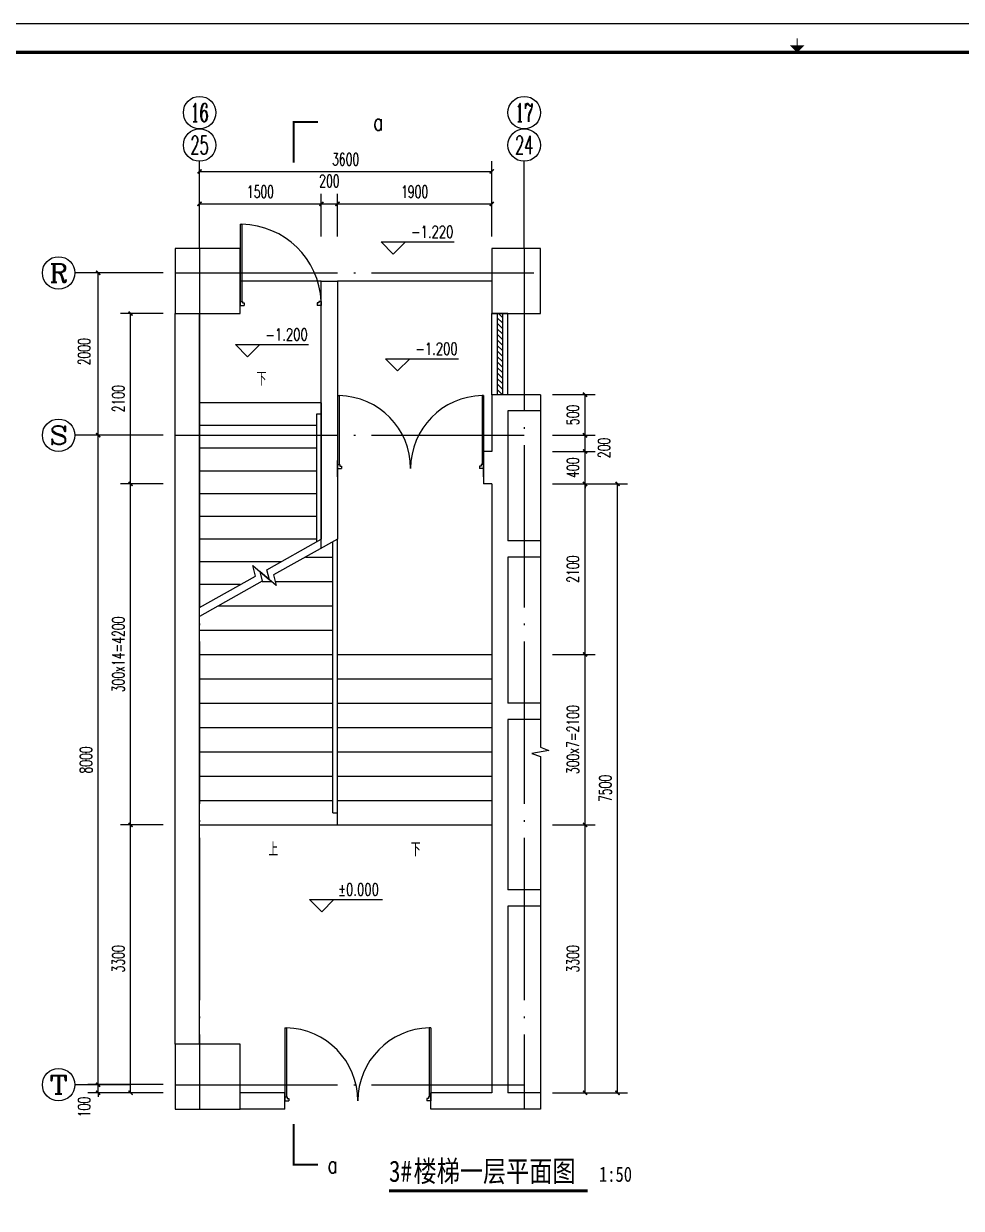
# Model space of a CAD drawing. Extents: x 239268 to 489116, y -316056 to -246175.
# Drawn here: x 430446 to 441999, y -260768 to -246175 of the extents above; entities that cross this region are included whole.
import ezdxf
from ezdxf.enums import TextEntityAlignment as Align

# ---------------------------------------------------------------- set-up
doc = ezdxf.new("R2010")
doc.units = 0
doc.header["$LTSCALE"] = 1000
doc.header["$MEASUREMENT"] = 0
doc.linetypes.add('DOTE', pattern=[2.42, 2, -0.2, 0.02, -0.2])
doc.layers.get('0').update_dxf_attribs({"linetype": 'CONTINUOUS'})
doc.layers.get('Defpoints').update_dxf_attribs({"color": 6, "linetype": 'CONTINUOUS'})
for name, color, linetype in [('A-墙线', 2, 'CONTINUOUS'), ('A-门', 167, 'CONTINUOUS'), ('AXIS', 3, 'CONTINUOUS'), ('AXIS_TEXT', 7, 'CONTINUOUS'), ('COLUMN', 2, 'CONTINUOUS'), ('DIM_ELEV', 3, 'CONTINUOUS'), ('DIM_SYMB', 3, 'CONTINUOUS'), ('DOTE', 26, 'DOTE'), ('PUB_TEXT', 7, 'CONTINUOUS'), ('STAIR', 4, 'CONTINUOUS'), ('WALL', 2, 'CONTINUOUS'), ('WINDOW', 4, 'CONTINUOUS'), ('图框', 85, 'CONTINUOUS')]:
    doc.layers.add(name, color=color, linetype=linetype)
doc.styles.add('_TCH_AXIS', font='COMPLEX', dxfattribs={"bigfont": 'GBCBIG'})
doc.styles.add('_TCH_DIM', font='SIMPLEX', dxfattribs={"bigfont": 'GBCBIG'})
doc.styles.add('_TCH_LABEL', font='COMPLEX', dxfattribs={"bigfont": 'GBCBIG'})
doc.styles.add('COMPLEX', font='COMPLEX')
doc.styles.add('DIM_FONT', font='SIMPLEX.shx', dxfattribs={"width": 0.65})
doc.styles.add('房间名称', font='SIMHEI.TTF', dxfattribs={"width": 0.8})
doc.dimstyles.new('DIMN50', dxfattribs={"dimscale": 0.5, "dimtxt": 300, "dimasz": 100, "dimexe": 250, "dimexo": 300, "dimgap": 150, "dimtad": 1, "dimdec": 0, "dimzin": 0, "dimdsep": 46, "dimtxsty": 'DIM_FONT', "dimblk": 'ARCHTICK', "dimcen": 0.09, "dimclrt": 7, "dimazin": 2, "dimtfac": 1, "dimtdec": 0, "dimtix": 1, "dimtmove": 2, "dimatfit": 3, "dimfxl": 0, "dimtolj": 1, "dimtzin": 0, "dimarcsym": 0})

# ---------------------------------------------------------------- blocks, each defined once
blk = doc.blocks.new('m1800')
at = {"layer": 'A-墙线'}
for p, q in [((-900, -100), (-900, 100)), ((900, -100), (900, 100))]:
    blk.add_line(p, q, dxfattribs=at)
at = {"layer": 'A-门'}
for p, q in [((-900, 900), (-900, 0)), ((-900, 900), (-880, 900)), ((-880, 900), (-880, 50)), ((880, 900), (880, 50)), ((900, 900), (880, 900)), ((900, 900), (900, 0)), ((-900, 50), (-870, 50)), ((-900, 0), (-850, 0)), ((-870, 50), (-870, 30)), ((-870, 30), (-850, 30)), ((-850, 30), (-850, 0)), ((850, 30), (850, 0)), ((870, 30), (850, 30)), ((900, 0), (850, 0)), ((870, 50), (870, 30)), ((900, 50), (870, 50))]:
    blk.add_line(p, q, dxfattribs=at)
for centre, start, end in [((-900, 0), 0, 88.7267), ((900, 0), 91.2733, 180)]:
    blk.add_arc(centre, 900, start, end, dxfattribs=at)
blk = doc.blocks.new('m1000')
at = {"layer": 'A-墙线'}
for p, q in [((0, 0), (0, 200)), ((1000, 0), (1000, 200))]:
    blk.add_line(p, q, dxfattribs=at)
at = {"layer": 'A-门'}
for p, q in [((0, 1100), (0, 100)), ((0, 1100), (20, 1100)), ((20, 1100), (20, 150)), ((0, 150), (30, 150)), ((30, 150), (30, 130)), ((970, 150), (970, 130)), ((1000, 150), (970, 150)), ((1000, 150), (1000, 100)), ((0, 100), (50, 100)), ((30, 130), (50, 130)), ((50, 130), (50, 100)), ((950, 130), (950, 100)), ((970, 130), (950, 130)), ((1000, 100), (950, 100))]:
    blk.add_line(p, q, dxfattribs=at)
blk.add_arc((0, 100), 1000, 2.866, 88.854, dxfattribs=at)
blk = doc.blocks.new('$WINLIB2D$00000039')
at = {"color": 0}
for p, q in [((0.5, 0.5), (-0.5, 0.5)), ((-0.5, 0.167), (0.5, 0.167)), ((-0.384, -0.167), (-0.448, 0.167)), ((-0.316, -0.167), (-0.38, 0.167)), ((-0.248, -0.167), (-0.312, 0.167)), ((-0.18, -0.167), (-0.244, 0.167)), ((-0.112, -0.167), (-0.176, 0.167)), ((-0.044, -0.167), (-0.108, 0.167)), ((0.024, -0.167), (-0.04, 0.167)), ((0.092, -0.167), (0.028, 0.167)), ((0.16, -0.167), (0.096, 0.167)), ((0.228, -0.167), (0.164, 0.167)), ((0.296, -0.167), (0.232, 0.167)), ((0.364, -0.167), (0.3, 0.167)), ((0.432, -0.167), (0.368, 0.167)), ((0.5, -0.167), (0.436, 0.167)), ((-0.452, -0.167), (-0.5, 0.084)), ((-0.5, -0.167), (0.5, -0.167)), ((0.5, -0.5), (-0.5, -0.5))]:
    blk.add_line(p, q, dxfattribs=at)
blk = doc.blocks.new('BC08')
at = {"layer": 'WALL'}
for p, q in [((-500, 200), (-500, 0)), ((500, 200), (500, 0))]:
    blk.add_line(p, q, dxfattribs=at)
at = {"layer": 'WINDOW', "xscale": 1000, "yscale": -200, "zscale": 1000}
blk.add_blockref('$WINLIB2D$00000039', (0, 100), dxfattribs=at)
blk = doc.blocks.new('TJAD_TK_A0')
at = {"layer": '图框'}
blk.add_line((2162, 399.3), (973, 399.3), dxfattribs=at)
at = {"layer": '图框', "const_width": 0.3}
blk.add_lwpolyline([(1567.5, 391.74), (1567.5, 394.24)], dxfattribs=at)
at = {"layer": '图框', "const_width": 1.2}
blk.add_lwpolyline([(2152, -431.7), (2152, 389.3), (998, 389.3), (998, -431.7)], close=True, dxfattribs=at)
at = {"layer": '图框'}
blk.add_solid([(1565, 391.74), (1570, 391.74), (1567.5, 389.24)], dxfattribs=at)
blk = doc.blocks.new('_ArchTick')
at = {"color": 0, "linetype": 'ByBlock', "const_width": 0.4}
blk.add_lwpolyline([(-0.5, -0.5), (0.5, 0.5)], dxfattribs=at)
blk = doc.blocks.new('*D116')
at = {"layer": 'AXIS', "color": 0, "lineweight": -2}
for p, q in [((432163, -259245), (431238, -259245)), ((431363, -259245), (431363, -259195)), ((431363, -259345), (431363, -259245)), ((432163, -259345), (431238, -259345)), ((431363, -259345), (431363, -259395))]:
    blk.add_line(p, q, dxfattribs=at)
at = {"layer": 'Defpoints', "color": 0}
for p in [(431363, -259245), (432313, -259245), (432313, -259345)]:
    blk.add_point(p, dxfattribs=at)
at = {"layer": 'AXIS', "color": 0, "lineweight": -2, "xscale": 50, "yscale": 50, "zscale": 50}
for p, rotation in [((431363, -259245), 270), ((431363, -259345), 90)]:
    blk.add_blockref('_ArchTick', p, dxfattribs=dict(at, rotation=rotation))
at = {"layer": 'AXIS', "color": 7, "insert": (431191, -259520), "char_height": 150, "attachment_point": 5, "rotation": 90, "style": 'DIM_FONT'}
blk.add_mtext('\\A1;100', dxfattribs=at)
blk = doc.blocks.new('*D117')
at = {"layer": 'AXIS', "color": 0, "lineweight": -2}
for p, q in [((432163, -251245), (431238, -251245)), ((431363, -259245), (431363, -251245)), ((432163, -259245), (431238, -259245))]:
    blk.add_line(p, q, dxfattribs=at)
at = {"layer": 'Defpoints', "color": 0}
for p in [(431363, -251245), (432313, -251245), (432313, -259245)]:
    blk.add_point(p, dxfattribs=at)
at = {"layer": 'AXIS', "color": 0, "lineweight": -2, "xscale": 50, "yscale": 50, "zscale": 50}
for p, rotation in [((431363, -251245), 90), ((431363, -259245), 270)]:
    blk.add_blockref('_ArchTick', p, dxfattribs=dict(at, rotation=rotation))
at = {"layer": 'AXIS', "color": 7, "insert": (431213, -255245), "char_height": 150, "attachment_point": 5, "rotation": 90, "style": 'DIM_FONT'}
blk.add_mtext('\\A1;8000', dxfattribs=at)
blk = doc.blocks.new('*D118')
at = {"layer": 'AXIS', "color": 0, "lineweight": -2}
for p, q in [((432163, -249245), (431238, -249245)), ((431363, -251245), (431363, -249245)), ((432163, -251245), (431238, -251245))]:
    blk.add_line(p, q, dxfattribs=at)
at = {"layer": 'Defpoints', "color": 0}
for p in [(431363, -249245), (432313, -249245), (432313, -251245)]:
    blk.add_point(p, dxfattribs=at)
at = {"layer": 'AXIS', "color": 0, "lineweight": -2, "xscale": 50, "yscale": 50, "zscale": 50}
for p, rotation in [((431363, -249245), 90), ((431363, -251245), 270)]:
    blk.add_blockref('_ArchTick', p, dxfattribs=dict(at, rotation=rotation))
at = {"layer": 'AXIS', "color": 7, "insert": (431191, -250216), "char_height": 150, "attachment_point": 5, "rotation": 90, "style": 'DIM_FONT'}
blk.add_mtext('\\A1;2000', dxfattribs=at)
blk = doc.blocks.new('*D281')
at = {"layer": 'AXIS', "color": 0, "lineweight": -2}
for p, q in [((432163, -256045), (431638, -256045)), ((431763, -259345), (431763, -256045)), ((432163, -259345), (431638, -259345))]:
    blk.add_line(p, q, dxfattribs=at)
at = {"layer": 'Defpoints', "color": 0}
for p in [(431763, -256045), (432313, -256045), (432313, -259345)]:
    blk.add_point(p, dxfattribs=at)
at = {"layer": 'AXIS', "color": 0, "lineweight": -2, "xscale": 50, "yscale": 50, "zscale": 50}
for p, rotation in [((431763, -256045), 90), ((431763, -259345), 270)]:
    blk.add_blockref('_ArchTick', p, dxfattribs=dict(at, rotation=rotation))
at = {"layer": 'AXIS', "color": 7, "insert": (431613, -257695), "char_height": 150, "attachment_point": 5, "rotation": 90, "style": 'DIM_FONT'}
blk.add_mtext('\\A1;3300', dxfattribs=at)
blk = doc.blocks.new('*D282')
at = {"layer": 'AXIS', "color": 0, "lineweight": -2}
for p, q in [((432163, -251845), (431638, -251845)), ((431763, -256045), (431763, -251845)), ((432163, -256045), (431638, -256045))]:
    blk.add_line(p, q, dxfattribs=at)
at = {"layer": 'Defpoints', "color": 0}
for p in [(431763, -251845), (432313, -251845), (432313, -256045)]:
    blk.add_point(p, dxfattribs=at)
at = {"layer": 'AXIS', "color": 0, "lineweight": -2, "xscale": 50, "yscale": 50, "zscale": 50}
for p, rotation in [((431763, -251845), 90), ((431763, -256045), 270)]:
    blk.add_blockref('_ArchTick', p, dxfattribs=dict(at, rotation=rotation))
at = {"layer": 'AXIS', "color": 7, "insert": (431613, -253945), "char_height": 150, "attachment_point": 5, "rotation": 90, "style": 'DIM_FONT'}
blk.add_mtext('\\A1;300x14=4200', dxfattribs=at)
blk = doc.blocks.new('*D283')
at = {"layer": 'AXIS', "color": 0, "lineweight": -2}
for p, q in [((432163, -249745), (431638, -249745)), ((431763, -251845), (431763, -249745)), ((432163, -251845), (431638, -251845))]:
    blk.add_line(p, q, dxfattribs=at)
at = {"layer": 'Defpoints', "color": 0}
for p in [(431763, -249745), (432313, -249745), (432313, -251845)]:
    blk.add_point(p, dxfattribs=at)
at = {"layer": 'AXIS', "color": 0, "lineweight": -2, "xscale": 50, "yscale": 50, "zscale": 50}
for p, rotation in [((431763, -249745), 90), ((431763, -251845), 270)]:
    blk.add_blockref('_ArchTick', p, dxfattribs=dict(at, rotation=rotation))
at = {"layer": 'AXIS', "color": 7, "insert": (431613, -250795), "char_height": 150, "attachment_point": 5, "rotation": 90, "style": 'DIM_FONT'}
blk.add_mtext('\\A1;2100', dxfattribs=at)
blk = doc.blocks.new('*D300')
at = {"layer": 'AXIS', "color": 0, "lineweight": -2}
for p, q in [((436963, -256045), (437488, -256045)), ((437363, -259345), (437363, -256045)), ((436963, -259345), (437488, -259345))]:
    blk.add_line(p, q, dxfattribs=at)
at = {"layer": 'Defpoints', "color": 0}
for p in [(436813, -256045), (437363, -256045), (436813, -259345)]:
    blk.add_point(p, dxfattribs=at)
at = {"layer": 'AXIS', "color": 0, "lineweight": -2, "xscale": 50, "yscale": 50, "zscale": 50}
for p, rotation in [((437363, -256045), 90), ((437363, -259345), 270)]:
    blk.add_blockref('_ArchTick', p, dxfattribs=dict(at, rotation=rotation))
at = {"layer": 'AXIS', "color": 7, "insert": (437213, -257695), "char_height": 150, "attachment_point": 5, "rotation": 90, "style": 'DIM_FONT'}
blk.add_mtext('\\A1;3300', dxfattribs=at)
blk = doc.blocks.new('*D301')
at = {"layer": 'AXIS', "color": 0, "lineweight": -2}
for p, q in [((436963, -253945), (437488, -253945)), ((437363, -256045), (437363, -253945)), ((436963, -256045), (437488, -256045))]:
    blk.add_line(p, q, dxfattribs=at)
at = {"layer": 'Defpoints', "color": 0}
for p in [(436813, -253945), (437363, -253945), (436813, -256045)]:
    blk.add_point(p, dxfattribs=at)
at = {"layer": 'AXIS', "color": 0, "lineweight": -2, "xscale": 50, "yscale": 50, "zscale": 50}
for p, rotation in [((437363, -253945), 90), ((437363, -256045), 270)]:
    blk.add_blockref('_ArchTick', p, dxfattribs=dict(at, rotation=rotation))
at = {"layer": 'AXIS', "color": 7, "insert": (437213, -254995), "char_height": 150, "attachment_point": 5, "rotation": 90, "style": 'DIM_FONT'}
blk.add_mtext('\\A1;300x7=2100', dxfattribs=at)
blk = doc.blocks.new('*D302')
at = {"layer": 'AXIS', "color": 0, "lineweight": -2}
for p, q in [((436963, -251845), (437488, -251845)), ((437363, -253945), (437363, -251845)), ((436963, -253945), (437488, -253945))]:
    blk.add_line(p, q, dxfattribs=at)
at = {"layer": 'Defpoints', "color": 0}
for p in [(436813, -251845), (437363, -251845), (436813, -253945)]:
    blk.add_point(p, dxfattribs=at)
at = {"layer": 'AXIS', "color": 0, "lineweight": -2, "xscale": 50, "yscale": 50, "zscale": 50}
for p, rotation in [((437363, -251845), 90), ((437363, -253945), 270)]:
    blk.add_blockref('_ArchTick', p, dxfattribs=dict(at, rotation=rotation))
at = {"layer": 'AXIS', "color": 7, "insert": (437213, -252895), "char_height": 150, "attachment_point": 5, "rotation": 90, "style": 'DIM_FONT'}
blk.add_mtext('\\A1;2100', dxfattribs=at)
blk = doc.blocks.new('*D303')
at = {"layer": 'AXIS', "color": 0, "lineweight": -2}
for p, q in [((437363, -251445), (437363, -251395)), ((436963, -251445), (437488, -251445)), ((437363, -251845), (437363, -251445)), ((436963, -251845), (437488, -251845)), ((437363, -251845), (437363, -251895))]:
    blk.add_line(p, q, dxfattribs=at)
at = {"layer": 'Defpoints', "color": 0}
for p in [(436813, -251445), (437363, -251445), (436813, -251845)]:
    blk.add_point(p, dxfattribs=at)
at = {"layer": 'AXIS', "color": 0, "lineweight": -2, "xscale": 50, "yscale": 50, "zscale": 50}
for p, rotation in [((437363, -251445), 270), ((437363, -251845), 90)]:
    blk.add_blockref('_ArchTick', p, dxfattribs=dict(at, rotation=rotation))
at = {"layer": 'AXIS', "color": 7, "insert": (437213, -251645), "char_height": 150, "attachment_point": 5, "rotation": 90, "style": 'DIM_FONT'}
blk.add_mtext('\\A1;400', dxfattribs=at)
blk = doc.blocks.new('*D304')
at = {"layer": 'AXIS', "color": 0, "lineweight": -2}
for p, q in [((436963, -251245), (437488, -251245)), ((437363, -251445), (437363, -251245)), ((436963, -251445), (437488, -251445))]:
    blk.add_line(p, q, dxfattribs=at)
at = {"layer": 'Defpoints', "color": 0}
for p in [(436813, -251245), (437363, -251245), (436813, -251445)]:
    blk.add_point(p, dxfattribs=at)
at = {"layer": 'AXIS', "color": 0, "lineweight": -2, "xscale": 50, "yscale": 50, "zscale": 50}
for p, rotation in [((437363, -251245), 90), ((437363, -251445), 270)]:
    blk.add_blockref('_ArchTick', p, dxfattribs=dict(at, rotation=rotation))
at = {"layer": 'AXIS', "color": 7, "insert": (437598, -251401), "char_height": 150, "attachment_point": 5, "rotation": 90, "style": 'DIM_FONT'}
blk.add_mtext('\\A1;200', dxfattribs=at)
blk = doc.blocks.new('*D305')
at = {"layer": 'AXIS', "color": 0, "lineweight": -2}
for p, q in [((436963, -250745), (437488, -250745)), ((437363, -251245), (437363, -250745)), ((436963, -251245), (437488, -251245))]:
    blk.add_line(p, q, dxfattribs=at)
at = {"layer": 'Defpoints', "color": 0}
for p in [(436813, -250745), (437363, -250745), (436813, -251245)]:
    blk.add_point(p, dxfattribs=at)
at = {"layer": 'AXIS', "color": 0, "lineweight": -2, "xscale": 50, "yscale": 50, "zscale": 50}
for p, rotation in [((437363, -250745), 90), ((437363, -251245), 270)]:
    blk.add_blockref('_ArchTick', p, dxfattribs=dict(at, rotation=rotation))
at = {"layer": 'AXIS', "color": 7, "insert": (437213, -250995), "char_height": 150, "attachment_point": 5, "rotation": 90, "style": 'DIM_FONT'}
blk.add_mtext('\\A1;500', dxfattribs=at)
blk = doc.blocks.new('*D306')
at = {"layer": 'AXIS', "color": 0, "lineweight": -2}
for p, q in [((436963, -251845), (437888, -251845)), ((437763, -259345), (437763, -251845)), ((436963, -259345), (437888, -259345))]:
    blk.add_line(p, q, dxfattribs=at)
at = {"layer": 'Defpoints', "color": 0}
for p in [(436813, -251845), (437763, -251845), (436813, -259345)]:
    blk.add_point(p, dxfattribs=at)
at = {"layer": 'AXIS', "color": 0, "lineweight": -2, "xscale": 50, "yscale": 50, "zscale": 50}
for p, rotation in [((437763, -251845), 90), ((437763, -259345), 270)]:
    blk.add_blockref('_ArchTick', p, dxfattribs=dict(at, rotation=rotation))
at = {"layer": 'AXIS', "color": 7, "insert": (437613, -255595), "char_height": 150, "attachment_point": 5, "rotation": 90, "style": 'DIM_FONT'}
blk.add_mtext('\\A1;7500', dxfattribs=at)
blk = doc.blocks.new('*D307')
at = {"layer": 'AXIS', "color": 0, "lineweight": -2}
for p, q in [((432613, -248383), (432613, -247870)), ((436213, -248383), (436213, -247870)), ((432613, -247995), (436213, -247995))]:
    blk.add_line(p, q, dxfattribs=at)
at = {"layer": 'Defpoints', "color": 0}
for p in [(436213, -247995), (432613, -248533), (436213, -248533)]:
    blk.add_point(p, dxfattribs=at)
at = {"layer": 'AXIS', "color": 0, "lineweight": -2, "xscale": 50, "yscale": 50, "zscale": 50, "rotation": 180}
blk.add_blockref('_ArchTick', (432613, -247995), dxfattribs=at)
at = {"layer": 'AXIS', "color": 0, "lineweight": -2, "xscale": 50, "yscale": 50, "zscale": 50}
blk.add_blockref('_ArchTick', (436213, -247995), dxfattribs=at)
at = {"layer": 'AXIS', "color": 7, "insert": (434413, -247845), "char_height": 150, "attachment_point": 5, "style": 'DIM_FONT'}
blk.add_mtext('\\A1;3600', dxfattribs=at)
blk = doc.blocks.new('*D308')
at = {"layer": 'AXIS', "color": 0, "lineweight": -2}
for p, q in [((432613, -248795), (432613, -248270)), ((434113, -248795), (434113, -248270)), ((432613, -248395), (434113, -248395))]:
    blk.add_line(p, q, dxfattribs=at)
at = {"layer": 'Defpoints', "color": 0}
for p in [(434113, -248395), (432613, -248945), (434113, -248945)]:
    blk.add_point(p, dxfattribs=at)
at = {"layer": 'AXIS', "color": 0, "lineweight": -2, "xscale": 50, "yscale": 50, "zscale": 50, "rotation": 180}
blk.add_blockref('_ArchTick', (432613, -248395), dxfattribs=at)
at = {"layer": 'AXIS', "color": 0, "lineweight": -2, "xscale": 50, "yscale": 50, "zscale": 50}
blk.add_blockref('_ArchTick', (434113, -248395), dxfattribs=at)
at = {"layer": 'AXIS', "color": 7, "insert": (433363, -248245), "char_height": 150, "attachment_point": 5, "style": 'DIM_FONT'}
blk.add_mtext('\\A1;1500', dxfattribs=at)
blk = doc.blocks.new('*D309')
at = {"layer": 'AXIS', "color": 0, "lineweight": -2}
for p, q in [((434113, -248795), (434113, -248270)), ((434313, -248795), (434313, -248270)), ((434113, -248395), (434313, -248395))]:
    blk.add_line(p, q, dxfattribs=at)
at = {"layer": 'Defpoints', "color": 0}
for p in [(434313, -248395), (434113, -248945), (434313, -248945)]:
    blk.add_point(p, dxfattribs=at)
at = {"layer": 'AXIS', "color": 0, "lineweight": -2, "xscale": 50, "yscale": 50, "zscale": 50, "rotation": 180}
blk.add_blockref('_ArchTick', (434113, -248395), dxfattribs=at)
at = {"layer": 'AXIS', "color": 0, "lineweight": -2, "xscale": 50, "yscale": 50, "zscale": 50}
blk.add_blockref('_ArchTick', (434313, -248395), dxfattribs=at)
at = {"layer": 'AXIS', "color": 7, "insert": (434213, -248112), "char_height": 150, "attachment_point": 5, "style": 'DIM_FONT'}
blk.add_mtext('\\A1;200', dxfattribs=at)
blk = doc.blocks.new('*D310')
at = {"layer": 'AXIS', "color": 0, "lineweight": -2}
for p, q in [((434313, -248795), (434313, -248270)), ((436213, -248795), (436213, -248270)), ((434313, -248395), (436213, -248395))]:
    blk.add_line(p, q, dxfattribs=at)
at = {"layer": 'Defpoints', "color": 0}
for p in [(436213, -248395), (434313, -248945), (436213, -248945)]:
    blk.add_point(p, dxfattribs=at)
at = {"layer": 'AXIS', "color": 0, "lineweight": -2, "xscale": 50, "yscale": 50, "zscale": 50, "rotation": 180}
blk.add_blockref('_ArchTick', (434313, -248395), dxfattribs=at)
at = {"layer": 'AXIS', "color": 0, "lineweight": -2, "xscale": 50, "yscale": 50, "zscale": 50}
blk.add_blockref('_ArchTick', (436213, -248395), dxfattribs=at)
at = {"layer": 'AXIS', "color": 7, "insert": (435263, -248245), "char_height": 150, "attachment_point": 5, "style": 'DIM_FONT'}
blk.add_mtext('\\A1;1900', dxfattribs=at)
blk = doc.blocks.new('_AXISO')
blk.add_circle((0, 0), 0.5)
at = {"layer": 'AXIS_TEXT', "style": 'COMPLEX', "width": 1.041667}
blk.add_attdef('A', text='', height=0.56, dxfattribs=at).set_placement((-0.25, -0.28), (0.25, -0.28), align=Align.FIT)

msp = doc.modelspace()

# ---------------------------------------------------------------- linework, layer by layer
at = {"layer": 'A-墙线'}
for p, q in [((434113.3, -252636.4), (434113.3, -249345.5)), ((434113.3, -249345.5), (434313.3, -249345.5)), ((434313.3, -249345.5), (434313.3, -252524.4)), ((432313.3, -258745.5), (432313.3, -249745.5)), ((432613.3, -258745.5), (432613.3, -249745.5)), ((436213.3, -250745.5), (436213.3, -251445.5)), ((436813.3, -250745.5), (436213.3, -250745.5)), ((436413.3, -250945.5), (436413.3, -252545.5)), ((436813.3, -250945.5), (436413.3, -250945.5)), ((436113.3, -251445.5), (436113.3, -251845.5)), ((436213.3, -251445.5), (436113.3, -251445.5)), ((436213.3, -251845.5), (436113.3, -251845.5)), ((436213.3, -251845.5), (436213.3, -259345.5)), ((436813.3, -252545.5), (436413.3, -252545.5)), ((436413.3, -252745.5), (436413.3, -254545.5)), ((436813.3, -252745.5), (436413.3, -252745.5)), ((436813.3, -254545.5), (436413.3, -254545.5)), ((436413.3, -254745.5), (436413.3, -256845.5)), ((436813.3, -254745.5), (436413.3, -254745.5)), ((436813.3, -256845.5), (436413.3, -256845.5)), ((436413.3, -257045.5), (436413.3, -259345.5)), ((436813.3, -257045.5), (436413.3, -257045.5)), ((433663.3, -259345.5), (433113.3, -259345.5)), ((436213.3, -259345.5), (435463.3, -259345.5)), ((436813.3, -259345.5), (436413.3, -259345.5)), ((433663.3, -259545.5), (433113.3, -259545.5)), ((436813.3, -259545.5), (435463.3, -259545.5))]:
    msp.add_line(p, q, dxfattribs=at)
at = {"layer": 'A-门'}
for p, q in [((434113.3, -249345.5), (433113.3, -249345.5)), ((436213.3, -249345.5), (434313.3, -249345.5))]:
    msp.add_line(p, q, dxfattribs=at)
at = {"layer": 'AXIS'}
for p, q in [((432613.3, -247470.5), (432613.3, -247470.5)), ((436613.3, -247470.5), (436613.3, -247470.5)), ((432613.3, -248945.5), (432613.3, -247870.5)), ((436613.3, -248945.5), (436613.3, -247870.5)), ((431763.3, -249245.5), (431075.8, -249245.5)), ((431763.3, -251245.5), (431075.8, -251245.5)), ((431763.3, -259245.5), (431075.8, -259245.5))]:
    msp.add_line(p, q, dxfattribs=at)
at = {"layer": 'COLUMN'}
for p, q in [((433113.3, -248945.5), (432313.3, -248945.5)), ((432313.3, -248945.5), (432313.3, -249745.5)), ((433113.3, -249745.5), (433113.3, -248945.5)), ((436813.3, -248945.5), (436213.3, -248945.5)), ((436213.3, -248945.5), (436213.3, -249745.5)), ((436813.3, -249745.5), (436813.3, -248945.5)), ((432313.3, -249745.5), (433113.3, -249745.5)), ((436213.3, -249745.5), (436813.3, -249745.5)), ((433113.3, -258745.5), (432313.3, -258745.5)), ((432313.3, -258745.5), (432313.3, -259545.5)), ((433113.3, -259545.5), (433113.3, -258745.5)), ((432313.3, -259545.5), (433113.3, -259545.5))]:
    msp.add_line(p, q, dxfattribs=at)
at = {"layer": 'DIM_ELEV'}
for p, q in [((434999.2, -249013.1), (434849.2, -248863.1)), ((434849.2, -248863.1), (435749.2, -248863.1)), ((434999.2, -249013.1), (435149.2, -248863.1)), ((433204.5, -250278.6), (433054.5, -250128.6)), ((433054.5, -250128.6), (433954.5, -250128.6)), ((433204.5, -250278.6), (433354.5, -250128.6)), ((435052.3, -250453.4), (434902.3, -250303.4)), ((434902.3, -250303.4), (435802.3, -250303.4)), ((435052.3, -250453.4), (435202.3, -250303.4)), ((434118.9, -257115.2), (433968.9, -256965.2)), ((433968.9, -256965.2), (434868.9, -256965.2)), ((434118.9, -257115.2), (434268.9, -256965.2))]:
    msp.add_line(p, q, dxfattribs=at)
at = {"layer": 'DIM_SYMB'}
for points, const_width in [([(433771.3, -247886.3), (433771.3, -247386.3), (434071.3, -247386.3)], 25), ([(434071.3, -260230.8), (433771.3, -260230.8), (433771.3, -259730.8)], 25), ([(434947.2, -260553.1), (437395.4, -260553.1)], 35)]:
    msp.add_lwpolyline(points, dxfattribs=dict(at, const_width=const_width))
for points in [[(433363.3, -250845.5, 0, 0, 0), (433363.3, -252655.5, 40, 0, 0), (433363.3, -252805.5, 0, 0, 0)], [(433513.3, -256045.5, 0, 0, 0), (433513.3, -253495.5, 40, 0, 0), (433513.3, -253345.5, 0, 0, 0)], [(435263.3, -256045.5, 0, 0, 0), (435263.3, -254095.5, 40, 0, 0), (435263.3, -253945.5, 0, 0, 0)]]:
    msp.add_lwpolyline(points, format="xyseb", dxfattribs=at)
msp.add_lwpolyline([(436813.3, -250745.5), (436813.3, -255089.2), (436918.3, -255127.4), (436708.3, -255164.5), (436813.3, -255201.7), (436813.3, -259545.5)], dxfattribs=at)
at = {"layer": 'DOTE'}
for p, q in [((432613.3, -248945.5), (432613.3, -259545.5)), ((436613.3, -248945.5), (436613.3, -259545.5)), ((432313.3, -249245.5), (436813.3, -249245.5)), ((432313.3, -251245.5), (436613.3, -251245.5)), ((432313.3, -259245.5), (436613.3, -259245.5))]:
    msp.add_line(p, q, dxfattribs=at)
at = {"layer": 'STAIR'}
for p, q in [((432613.3, -250845.5), (432613.3, -253365.5)), ((434113.3, -250845.5), (432613.3, -250845.5)), ((434113.3, -250845.5), (434113.3, -250985.5)), ((434053.3, -250985.5), (434053.3, -252559.1)), ((434113.3, -250985.5), (434053.3, -250985.5)), ((434113.3, -250985.5), (434113.3, -252525.5)), ((434113.3, -250985.5), (434113.3, -252525.5)), ((434053.3, -251125.5), (432613.3, -251125.5)), ((434053.3, -251405.5), (432613.3, -251405.5)), ((434053.3, -251685.5), (432613.3, -251685.5)), ((434053.3, -251965.5), (432613.3, -251965.5)), ((434053.3, -252245.5), (432613.3, -252245.5)), ((434053.3, -252525.5), (432613.3, -252525.5)), ((433441.7, -252901.6), (434113.3, -252525.5)), ((434313.3, -252524.4), (433524.3, -252966.3)), ((434253.3, -255895.5), (434253.3, -252558)), ((434313.3, -255895.5), (434313.3, -252524.4)), ((434313.3, -255895.5), (434313.3, -252524.4)), ((433918.6, -252745.5), (434253.3, -252745.5)), ((433613.3, -252805.5), (432613.3, -252805.5)), ((433302.4, -252979.6), (433269.1, -252848.8)), ((433269.1, -252848.8), (433472.9, -253024.3)), ((432613.3, -253365.5), (433302.4, -252979.6)), ((433384.9, -253044.3), (432613.3, -253476.4)), ((433557.5, -253097.1), (433353.8, -252921.5)), ((433353.8, -252921.5), (433384.9, -253044.3)), ((433472.9, -253024.3), (433441.7, -252901.6)), ((433524.3, -252966.3), (433557.5, -253097.1)), ((433113.3, -253085.5), (432613.3, -253085.5)), ((433382.8, -253045.5), (433497.6, -253045.5)), ((433544.4, -253045.5), (434253.3, -253045.5)), ((432613.3, -256045.5), (432613.3, -253476.4)), ((432847.1, -253345.5), (434253.3, -253345.5)), ((432613.3, -253645.5), (434253.3, -253645.5)), ((432613.3, -253945.5), (434253.3, -253945.5)), ((434313.3, -253945.5), (436213.3, -253945.5)), ((432613.3, -254245.5), (434253.3, -254245.5)), ((434313.3, -254245.5), (436213.3, -254245.5)), ((432613.3, -254545.5), (434253.3, -254545.5)), ((434313.3, -254545.5), (436213.3, -254545.5)), ((432613.3, -254845.5), (434253.3, -254845.5)), ((434313.3, -254845.5), (436213.3, -254845.5)), ((432613.3, -255145.5), (434253.3, -255145.5)), ((434313.3, -255145.5), (436213.3, -255145.5)), ((432613.3, -255445.5), (434253.3, -255445.5)), ((434313.3, -255445.5), (436213.3, -255445.5)), ((432613.3, -255745.5), (434253.3, -255745.5)), ((434313.3, -255745.5), (436213.3, -255745.5)), ((434253.3, -255895.5), (434313.3, -255895.5)), ((434313.3, -256045.5), (434313.3, -255895.5)), ((432613.3, -256045.5), (434313.3, -256045.5)), ((434313.3, -256045.5), (436213.3, -256045.5))]:
    msp.add_line(p, q, dxfattribs=at)
at = {"layer": '图框', "color": 1}
msp.add_lwpolyline([(419864.8, -246528.2), (457793.2, -246528.2), (457793.2, -275521.9), (419864.8, -275521.9)], close=True, dxfattribs=at)

# ---------------------------------------------------------------- block references
at = {"rotation": 270}
msp.add_blockref('BC08', (436213.3, -250245.5), dxfattribs=at)
at = {"layer": 'A-门'}
for name, p in [('m1000', (433113.3, -249745.5)), ('m1800', (435213.3, -251656.6)), ('m1800', (434563.3, -259445.5))]:
    msp.add_blockref(name, p, dxfattribs=at)
at = {"layer": 'AXIS'}
ref = msp.add_blockref('_AXISO', (432613.3, -247270.5), dxfattribs=dict(at, xscale=400, yscale=400, zscale=400))
ref.add_attrib('A', '16', dxfattribs={"layer": 'AXIS_TEXT', "height": 226.27, "style": '_TCH_AXIS', "width": 0.724138}).set_placement((432500.2, -247383.6), (432726.5, -247383.6), align=Align.FIT)
ref = msp.add_blockref('_AXISO', (436613.3, -247270.5), dxfattribs=dict(at, xscale=400, yscale=400, zscale=400))
ref.add_attrib('A', '17', dxfattribs={"layer": 'AXIS_TEXT', "height": 226.27, "style": '_TCH_AXIS', "width": 0.724138}).set_placement((436500.2, -247383.6), (436726.5, -247383.6), align=Align.FIT)
ref = msp.add_blockref('_AXISO', (432613.3, -247670.5), dxfattribs=dict(at, xscale=400, yscale=400, zscale=400))
ref.add_attrib('A', '25', dxfattribs={"layer": 'AXIS_TEXT', "height": 226.27, "style": '_TCH_AXIS', "width": 0.617647}).set_placement((432500.2, -247783.6), (432726.5, -247783.6), align=Align.FIT)
ref = msp.add_blockref('_AXISO', (436613.3, -247670.5), dxfattribs=dict(at, xscale=400, yscale=400, zscale=400))
ref.add_attrib('A', '24', dxfattribs={"layer": 'AXIS_TEXT', "height": 226.27, "style": '_TCH_AXIS', "width": 0.583333}).set_placement((436500.2, -247783.6), (436726.5, -247783.6), align=Align.FIT)
ref = msp.add_blockref('_AXISO', (430875.8, -249245.5), dxfattribs=dict(at, xscale=400, yscale=400, zscale=400))
ref.add_attrib('A', 'R', dxfattribs={"layer": 'AXIS_TEXT', "height": 226.3, "style": '_TCH_AXIS', "width": 1.166667}).set_placement((430762.7, -249358.6), (430989, -249358.6), align=Align.FIT)
ref = msp.add_blockref('_AXISO', (430875.8, -251245.5), dxfattribs=dict(at, xscale=400, yscale=400, zscale=400))
ref.add_attrib('A', 'S', dxfattribs={"layer": 'AXIS_TEXT', "height": 226.3, "style": '_TCH_AXIS', "width": 1.5}).set_placement((430762.7, -251358.6), (430989, -251358.6), align=Align.FIT)
ref = msp.add_blockref('_AXISO', (430875.8, -259245.5), dxfattribs=dict(at, xscale=400, yscale=400, zscale=400))
ref.add_attrib('A', 'T', dxfattribs={"layer": 'AXIS_TEXT', "height": 226.3, "style": '_TCH_AXIS', "width": 1.4}).set_placement((430762.7, -259358.6), (430989, -259358.6), align=Align.FIT)
at = {"layer": '图框', "xscale": 35.31510107015492, "yscale": 35.31510107015492, "zscale": 35.31510107015458}
msp.add_blockref('TJAD_TK_A0', (384620.3, -260276.3), dxfattribs=at)

# ---------------------------------------------------------------- texts
at = {"layer": 'PUB_TEXT'}
for s, height, style, width, p in [('a', 212.5, '_TCH_LABEL', 0.705882, (434754.1, -247492.5)), ('-1.220', 148.75, '_TCH_DIM', 0.705882, (435219.2, -248813.1)), ('-1.200', 148.75, '_TCH_DIM', 0.705882, (433424.5, -250078.6)), ('-1.200', 148.75, '_TCH_DIM', 0.705882, (435272.3, -250253.4)), ('%%P0.000', 148.75, '_TCH_DIM', 0.705882, (434318.9, -256915.2)), ('a', 212.5, '_TCH_LABEL', 0.705882, (434192.6, -260337.1)), ('3#', 261.39, '房间名称', 0.8, (434947.2, -260441.7)), ('楼梯一层平面图', 261.39, '房间名称', 0.8, (435249.6, -260441.7)), ('1:50', 186.71, '房间名称', 0.8, (437535.4, -260441.7))]:
    msp.add_text(s, height=height, dxfattribs=dict(at, style=style, width=width)).set_placement(p)
at = {"layer": 'PUB_TEXT', "style": '_TCH_DIM'}
for s, p in [('下', (433315.9, -250635.5)), ('上', (433461.2, -256430.5)), ('下', (435215.9, -256430.5))]:
    msp.add_text(s, height=168.8, dxfattribs=at).set_placement(p)

# ---------------------------------------------------------------- dimensions: what is measured, and where the dimension line sits
at = {"layer": 'AXIS'}
for p1, p2, distance, picture, middle in [((432613.3, -248533), (436213.3, -248533), 537.5, '*D307', (434413.3, -247845.5)), ((432613.3, -248945.5), (434113.3, -248945.5), 550, '*D308', (433363.3, -248245.5)), ((434313.3, -248945.5), (436213.3, -248945.5), 550, '*D310', (435263.3, -248245.5)), ((432313.3, -251845.5), (432313.3, -249745.5), 550, '*D283', (431613.3, -250795.5)), ((436813.3, -251245.5), (436813.3, -250745.5), -550, '*D305', (437213.3, -250995.5)), ((432313.3, -259245.5), (432313.3, -251245.5), 950, '*D117', (431213.3, -255245.5)), ((436813.3, -251845.5), (436813.3, -251445.5), -550, '*D303', (437213.3, -251645.5)), ((436813.3, -253945.5), (436813.3, -251845.5), -550, '*D302', (437213.3, -252895.5)), ((436813.3, -259345.5), (436813.3, -251845.5), -950, '*D306', (437613.3, -255595.5)), ((432313.3, -259345.5), (432313.3, -256045.5), 550, '*D281', (431613.3, -257695.5)), ((436813.3, -259345.5), (436813.3, -256045.5), -550, '*D300', (437213.3, -257695.5))]:
    dim = msp.add_aligned_dim(p1=p1, p2=p2, distance=distance, dimstyle='DIMN50', dxfattribs=at)
    dim.commit()
    dim.dimension.update_dxf_attribs({"geometry": picture, "text_midpoint": middle})
for base, p1, p2, angle, picture, middle in [((434313.3, -248395.5), (434113.3, -248945.5), (434313.3, -248945.5), 0, '*D309', (434213.3, -248111.7)), ((431363.3, -249245.5), (432313.3, -251245.5), (432313.3, -249245.5), 90.00002, '*D118', (431190.8, -250216.5)), ((437363.3, -251245.5), (436813.3, -251445.5), (436813.3, -251245.5), 89.99998, '*D304', (437598.2, -251400.9)), ((431363.3, -259245.5), (432313.3, -259345.5), (432313.3, -259245.5), 90.00002, '*D116', (431190.8, -259520.5))]:
    dim = msp.add_linear_dim(base=base, p1=p1, p2=p2, angle=angle, dimstyle='DIMN50', dxfattribs=at)
    dim.commit()
    dim.dimension.update_dxf_attribs({"geometry": picture, "text_midpoint": middle, "dimtype": 129})
for p1, p2, distance, text, picture, middle in [((432313.3, -256045.5), (432313.3, -251845.5), 550, '300x14=4200', '*D282', (431613.3, -253945.5)), ((436813.3, -256045.5), (436813.3, -253945.5), -550, '300x7=2100', '*D301', (437213.3, -254995.5))]:
    dim = msp.add_aligned_dim(p1=p1, p2=p2, distance=distance, text=text, dimstyle='DIMN50', dxfattribs=at)
    dim.commit()
    dim.dimension.update_dxf_attribs({"geometry": picture, "text_midpoint": middle})

doc.saveas('drawing.dxf')
